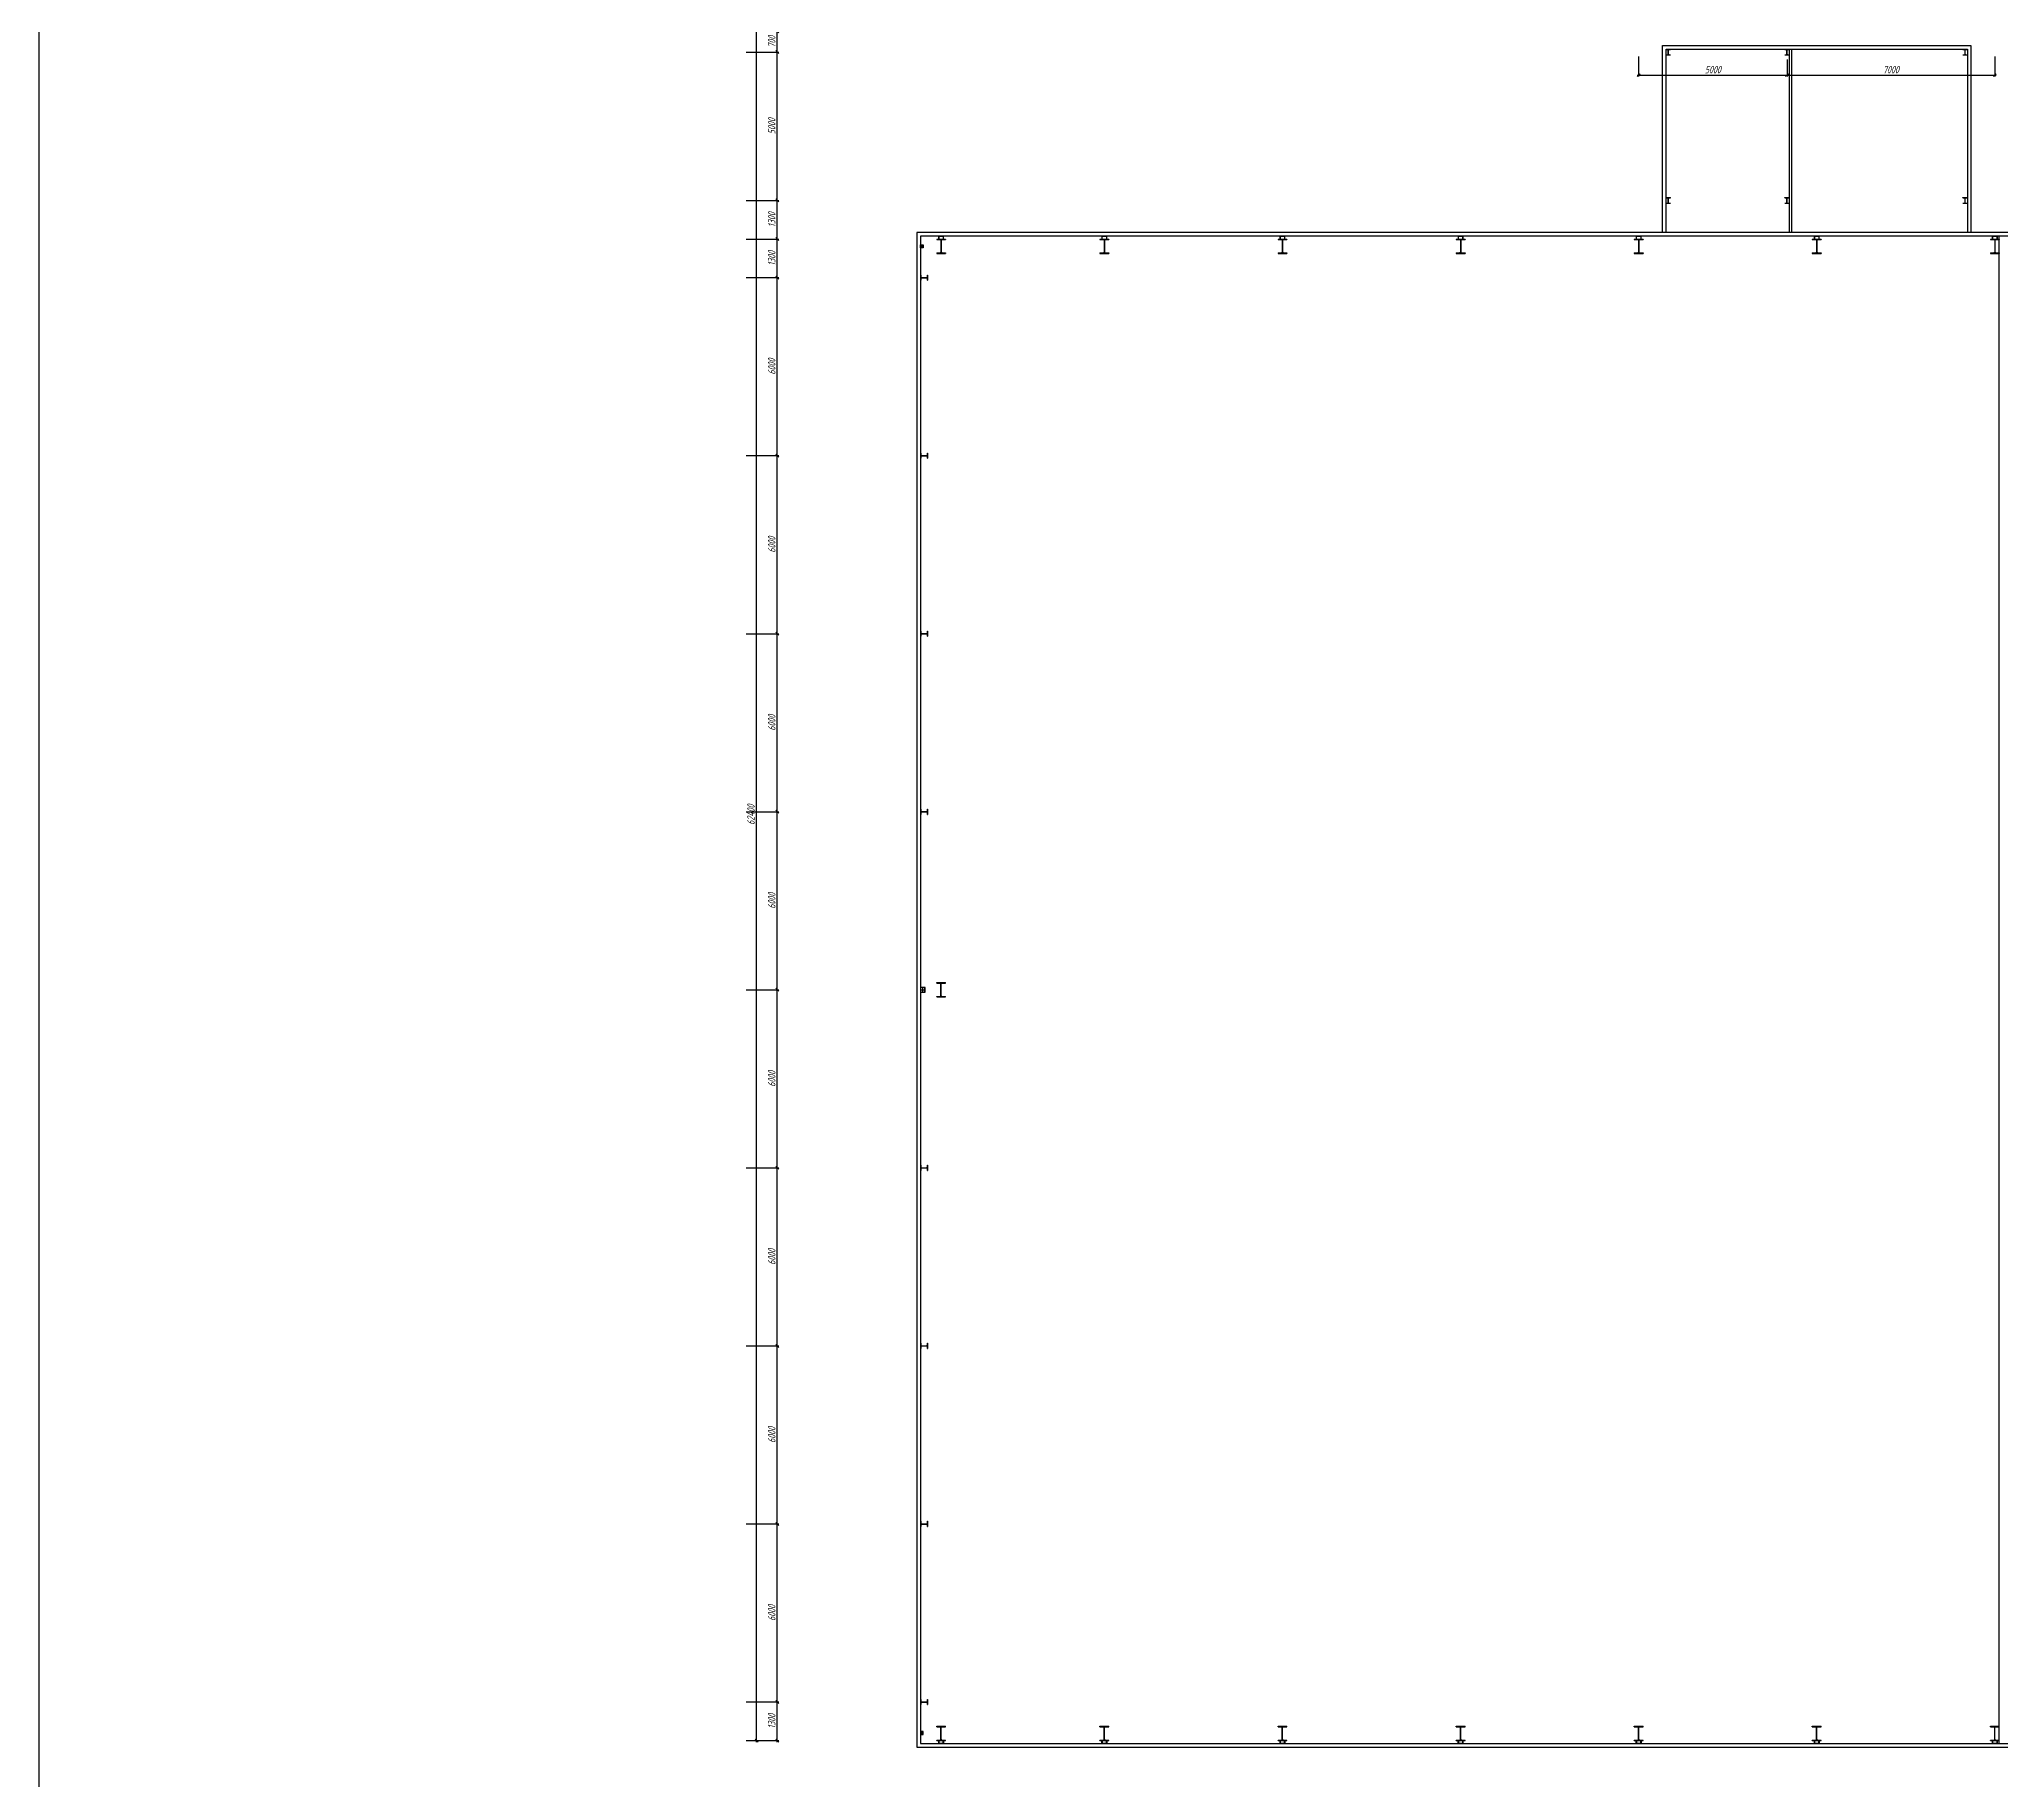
# Model space of a CAD drawing. Header units: millimetres. Extents: x -138350 to 909539, y -253833 to 111767.
# Drawn here: x -138350 to -72265, y -77127 to -18472 of the extents above; entities that cross this region are included whole.
import ezdxf

# ---------------------------------------------------------------- set-up
doc = ezdxf.new("R2010")
doc.units = ezdxf.units.MM
doc.linetypes.add('GOST2.303 5', pattern=[24, 20, -1.5, 1, -1.5])
doc.layers.add('03_Осевые', color=4, linetype='GOST2.303 5')
doc.layers.add('07_Непечатаемые', color=2, linetype='Continuous', plot=False)
for name, color, linetype, lineweight in [('_МКонстр', 7, 'Continuous', 30), ('_Оси', 90, 'Continuous', 13), ('_Размеры', 120, 'Continuous', 13), ('_Сендвичи', 230, 'Continuous', 30), ('выноска', 7, 'Continuous', 13), ('Нумерация 100мм', 91, 'Continuous', 30)]:
    doc.layers.add(name, color=color, linetype=linetype, lineweight=lineweight)
doc.styles.add('СПДС_размеры', font='spdswin.shx', dxfattribs={"width": 0.8, "oblique": 15})
doc.dimstyles.new('СПДС', dxfattribs={"dimtxt": 2.5, "dimasz": 1, "dimexe": 0.5, "dimexo": 1.5, "dimtad": 1, "dimdec": 0, "dimtxsty": 'СПДС_размеры', "dimblk": 'OBLIQUE', "dimcen": 2.5, "dimdle": 0.5, "dimadec": 8, "dimazin": 0, "dimtfac": 1, "dimtdec": 0, "dimtix": 1, "dimtmove": 0, "dimatfit": 3, "dimfxl": 1, "dimarcsym": 0})

# ---------------------------------------------------------------- blocks, each defined once
blk = doc.blocks.new('_Oblique')
at = {"layer": 'выноска', "color": 0, "lineweight": -2}
blk.add_line((-0.5, -0.5), (0.5, 0.5), dxfattribs=at)
blk = doc.blocks.new('*D248')
at = {"layer": '_Оси', "color": 0, "lineweight": -2, "transparency": 16777216}
for p, q in [((-114534, -13405), (-114134, -13405)), ((-114184, -75855), (-114184, -13355)), ((-114534, -75805), (-114134, -75805))]:
    blk.add_line(p, q, dxfattribs=at)
at = {"layer": 'Defpoints', "color": 0, "transparency": 16777216}
for p in [(-114684, -13405), (-114184, -13405), (-114684, -75805)]:
    blk.add_point(p, dxfattribs=at)
at = {"layer": '_Оси', "color": 0, "lineweight": -2, "transparency": 16777216, "xscale": 100, "yscale": 100, "zscale": 100}
for p, rotation in [((-114184, -13405), 90), ((-114184, -75805), 270)]:
    blk.add_blockref('_Oblique', p, dxfattribs=dict(at, rotation=rotation))
at = {"layer": '_Оси', "color": 0, "lineweight": 25, "transparency": 16777216, "insert": (-114371.5, -44605), "char_height": 250, "attachment_point": 5, "rotation": 90, "style": 'СПДС_размеры'}
blk.add_mtext('62400', dxfattribs=at)
blk = doc.blocks.new('*D249')
at = {"layer": '_Оси', "color": 0, "lineweight": -2, "transparency": 16777216}
for p, q in [((-114534, -74505), (-113434, -74505)), ((-113484, -75855), (-113484, -74455)), ((-114534, -75805), (-113434, -75805))]:
    blk.add_line(p, q, dxfattribs=at)
at = {"layer": 'Defpoints', "color": 0, "transparency": 16777216}
for p in [(-114684, -74505), (-113484, -74505), (-114684, -75805)]:
    blk.add_point(p, dxfattribs=at)
at = {"layer": '_Оси', "color": 0, "lineweight": -2, "transparency": 16777216, "xscale": 100, "yscale": 100, "zscale": 100}
for p, rotation in [((-113484, -74505), 90), ((-113484, -75805), 270)]:
    blk.add_blockref('_Oblique', p, dxfattribs=dict(at, rotation=rotation))
at = {"layer": '_Оси', "color": 0, "lineweight": 25, "transparency": 16777216, "insert": (-113671.5, -75155), "char_height": 250, "attachment_point": 5, "rotation": 90, "style": 'СПДС_размеры'}
blk.add_mtext('1300', dxfattribs=at)
blk = doc.blocks.new('*D250')
at = {"layer": '_Оси', "color": 0, "lineweight": -2, "transparency": 16777216}
for p, q in [((-114534, -68505), (-113434, -68505)), ((-113484, -74555), (-113484, -68455)), ((-114534, -74505), (-113434, -74505))]:
    blk.add_line(p, q, dxfattribs=at)
at = {"layer": 'Defpoints', "color": 0, "transparency": 16777216}
for p in [(-114684, -68505), (-113484, -68505), (-114684, -74505)]:
    blk.add_point(p, dxfattribs=at)
at = {"layer": '_Оси', "color": 0, "lineweight": -2, "transparency": 16777216, "xscale": 100, "yscale": 100, "zscale": 100}
for p, rotation in [((-113484, -68505), 90), ((-113484, -74505), 270)]:
    blk.add_blockref('_Oblique', p, dxfattribs=dict(at, rotation=rotation))
at = {"layer": '_Оси', "color": 0, "lineweight": 25, "transparency": 16777216, "insert": (-113671.5, -71505), "char_height": 250, "attachment_point": 5, "rotation": 90, "style": 'СПДС_размеры'}
blk.add_mtext('6000', dxfattribs=at)
blk = doc.blocks.new('*D251')
at = {"layer": '_Оси', "color": 0, "lineweight": -2, "transparency": 16777216}
for p, q in [((-114534, -62505), (-113434, -62505)), ((-113484, -68555), (-113484, -62455)), ((-114534, -68505), (-113434, -68505))]:
    blk.add_line(p, q, dxfattribs=at)
at = {"layer": 'Defpoints', "color": 0, "transparency": 16777216}
for p in [(-114684, -62505), (-113484, -62505), (-114684, -68505)]:
    blk.add_point(p, dxfattribs=at)
at = {"layer": '_Оси', "color": 0, "lineweight": -2, "transparency": 16777216, "xscale": 100, "yscale": 100, "zscale": 100}
for p, rotation in [((-113484, -62505), 90), ((-113484, -68505), 270)]:
    blk.add_blockref('_Oblique', p, dxfattribs=dict(at, rotation=rotation))
at = {"layer": '_Оси', "color": 0, "lineweight": 25, "transparency": 16777216, "insert": (-113671.5, -65505), "char_height": 250, "attachment_point": 5, "rotation": 90, "style": 'СПДС_размеры'}
blk.add_mtext('6000', dxfattribs=at)
blk = doc.blocks.new('*D252')
at = {"layer": '_Оси', "color": 0, "lineweight": -2, "transparency": 16777216}
for p, q in [((-114534, -56505), (-113434, -56505)), ((-113484, -62555), (-113484, -56455)), ((-114534, -62505), (-113434, -62505))]:
    blk.add_line(p, q, dxfattribs=at)
at = {"layer": 'Defpoints', "color": 0, "transparency": 16777216}
for p in [(-114684, -56505), (-113484, -56505), (-114684, -62505)]:
    blk.add_point(p, dxfattribs=at)
at = {"layer": '_Оси', "color": 0, "lineweight": -2, "transparency": 16777216, "xscale": 100, "yscale": 100, "zscale": 100}
for p, rotation in [((-113484, -56505), 90), ((-113484, -62505), 270)]:
    blk.add_blockref('_Oblique', p, dxfattribs=dict(at, rotation=rotation))
at = {"layer": '_Оси', "color": 0, "lineweight": 25, "transparency": 16777216, "insert": (-113671.5, -59505), "char_height": 250, "attachment_point": 5, "rotation": 90, "style": 'СПДС_размеры'}
blk.add_mtext('6000', dxfattribs=at)
blk = doc.blocks.new('*D253')
at = {"layer": '_Оси', "color": 0, "lineweight": -2, "transparency": 16777216}
for p, q in [((-114534, -50505), (-113434, -50505)), ((-113484, -56555), (-113484, -50455)), ((-114534, -56505), (-113434, -56505))]:
    blk.add_line(p, q, dxfattribs=at)
at = {"layer": 'Defpoints', "color": 0, "transparency": 16777216}
for p in [(-114684, -50505), (-113484, -50505), (-114684, -56505)]:
    blk.add_point(p, dxfattribs=at)
at = {"layer": '_Оси', "color": 0, "lineweight": -2, "transparency": 16777216, "xscale": 100, "yscale": 100, "zscale": 100}
for p, rotation in [((-113484, -50505), 90), ((-113484, -56505), 270)]:
    blk.add_blockref('_Oblique', p, dxfattribs=dict(at, rotation=rotation))
at = {"layer": '_Оси', "color": 0, "lineweight": 25, "transparency": 16777216, "insert": (-113671.5, -53505), "char_height": 250, "attachment_point": 5, "rotation": 90, "style": 'СПДС_размеры'}
blk.add_mtext('6000', dxfattribs=at)
blk = doc.blocks.new('*D254')
at = {"layer": '_Оси', "color": 0, "lineweight": -2, "transparency": 16777216}
for p, q in [((-114534, -44505), (-113434, -44505)), ((-113484, -50555), (-113484, -44455)), ((-114534, -50505), (-113434, -50505))]:
    blk.add_line(p, q, dxfattribs=at)
at = {"layer": 'Defpoints', "color": 0, "transparency": 16777216}
for p in [(-114684, -44505), (-113484, -44505), (-114684, -50505)]:
    blk.add_point(p, dxfattribs=at)
at = {"layer": '_Оси', "color": 0, "lineweight": -2, "transparency": 16777216, "xscale": 100, "yscale": 100, "zscale": 100}
for p, rotation in [((-113484, -44505), 90), ((-113484, -50505), 270)]:
    blk.add_blockref('_Oblique', p, dxfattribs=dict(at, rotation=rotation))
at = {"layer": '_Оси', "color": 0, "lineweight": 25, "transparency": 16777216, "insert": (-113671.5, -47505), "char_height": 250, "attachment_point": 5, "rotation": 90, "style": 'СПДС_размеры'}
blk.add_mtext('6000', dxfattribs=at)
blk = doc.blocks.new('*D255')
at = {"layer": '_Оси', "color": 0, "lineweight": -2, "transparency": 16777216}
for p, q in [((-114534, -38505), (-113434, -38505)), ((-113484, -44555), (-113484, -38455)), ((-114534, -44505), (-113434, -44505))]:
    blk.add_line(p, q, dxfattribs=at)
at = {"layer": 'Defpoints', "color": 0, "transparency": 16777216}
for p in [(-114684, -38505), (-113484, -38505), (-114684, -44505)]:
    blk.add_point(p, dxfattribs=at)
at = {"layer": '_Оси', "color": 0, "lineweight": -2, "transparency": 16777216, "xscale": 100, "yscale": 100, "zscale": 100}
for p, rotation in [((-113484, -38505), 90), ((-113484, -44505), 270)]:
    blk.add_blockref('_Oblique', p, dxfattribs=dict(at, rotation=rotation))
at = {"layer": '_Оси', "color": 0, "lineweight": 25, "transparency": 16777216, "insert": (-113671.5, -41505), "char_height": 250, "attachment_point": 5, "rotation": 90, "style": 'СПДС_размеры'}
blk.add_mtext('6000', dxfattribs=at)
blk = doc.blocks.new('*D256')
at = {"layer": '_Оси', "color": 0, "lineweight": -2, "transparency": 16777216}
for p, q in [((-114534, -32505), (-113434, -32505)), ((-113484, -38555), (-113484, -32455)), ((-114534, -38505), (-113434, -38505))]:
    blk.add_line(p, q, dxfattribs=at)
at = {"layer": 'Defpoints', "color": 0, "transparency": 16777216}
for p in [(-114684, -32505), (-113484, -32505), (-114684, -38505)]:
    blk.add_point(p, dxfattribs=at)
at = {"layer": '_Оси', "color": 0, "lineweight": -2, "transparency": 16777216, "xscale": 100, "yscale": 100, "zscale": 100}
for p, rotation in [((-113484, -32505), 90), ((-113484, -38505), 270)]:
    blk.add_blockref('_Oblique', p, dxfattribs=dict(at, rotation=rotation))
at = {"layer": '_Оси', "color": 0, "lineweight": 25, "transparency": 16777216, "insert": (-113671.5, -35505), "char_height": 250, "attachment_point": 5, "rotation": 90, "style": 'СПДС_размеры'}
blk.add_mtext('6000', dxfattribs=at)
blk = doc.blocks.new('*D257')
at = {"layer": '_Оси', "color": 0, "lineweight": -2, "transparency": 16777216}
for p, q in [((-114534, -25205), (-113434, -25205)), ((-113484, -26555), (-113484, -25155)), ((-114534, -26505), (-113434, -26505))]:
    blk.add_line(p, q, dxfattribs=at)
at = {"layer": 'Defpoints', "color": 0, "transparency": 16777216}
for p in [(-114684, -25205), (-113484, -25205), (-114684, -26505)]:
    blk.add_point(p, dxfattribs=at)
at = {"layer": '_Оси', "color": 0, "lineweight": -2, "transparency": 16777216, "xscale": 100, "yscale": 100, "zscale": 100}
for p, rotation in [((-113484, -25205), 90), ((-113484, -26505), 270)]:
    blk.add_blockref('_Oblique', p, dxfattribs=dict(at, rotation=rotation))
at = {"layer": '_Оси', "color": 0, "lineweight": 25, "transparency": 16777216, "insert": (-113671.5, -25855), "char_height": 250, "attachment_point": 5, "rotation": 90, "style": 'СПДС_размеры'}
blk.add_mtext('1300', dxfattribs=at)
blk = doc.blocks.new('*D258')
at = {"layer": '_Оси', "color": 0, "lineweight": -2, "transparency": 16777216}
for p, q in [((-114534, -23905), (-113434, -23905)), ((-113484, -25255), (-113484, -23855)), ((-114534, -25205), (-113434, -25205))]:
    blk.add_line(p, q, dxfattribs=at)
at = {"layer": 'Defpoints', "color": 0, "transparency": 16777216}
for p in [(-114684, -23905), (-113484, -23905), (-114684, -25205)]:
    blk.add_point(p, dxfattribs=at)
at = {"layer": '_Оси', "color": 0, "lineweight": -2, "transparency": 16777216, "xscale": 100, "yscale": 100, "zscale": 100}
for p, rotation in [((-113484, -23905), 90), ((-113484, -25205), 270)]:
    blk.add_blockref('_Oblique', p, dxfattribs=dict(at, rotation=rotation))
at = {"layer": '_Оси', "color": 0, "lineweight": 25, "transparency": 16777216, "insert": (-113671.5, -24555), "char_height": 250, "attachment_point": 5, "rotation": 90, "style": 'СПДС_размеры'}
blk.add_mtext('1300', dxfattribs=at)
blk = doc.blocks.new('*D259')
at = {"layer": '_Оси', "color": 0, "lineweight": -2, "transparency": 16777216}
for p, q in [((-114534, -26505), (-113434, -26505)), ((-113484, -32555), (-113484, -26455)), ((-114534, -32505), (-113434, -32505))]:
    blk.add_line(p, q, dxfattribs=at)
at = {"layer": 'Defpoints', "color": 0, "transparency": 16777216}
for p in [(-114684, -26505), (-113484, -26505), (-114684, -32505)]:
    blk.add_point(p, dxfattribs=at)
at = {"layer": '_Оси', "color": 0, "lineweight": -2, "transparency": 16777216, "xscale": 100, "yscale": 100, "zscale": 100}
for p, rotation in [((-113484, -26505), 90), ((-113484, -32505), 270)]:
    blk.add_blockref('_Oblique', p, dxfattribs=dict(at, rotation=rotation))
at = {"layer": '_Оси', "color": 0, "lineweight": 25, "transparency": 16777216, "insert": (-113671.5, -29505), "char_height": 250, "attachment_point": 5, "rotation": 90, "style": 'СПДС_размеры'}
blk.add_mtext('6000', dxfattribs=at)
blk = doc.blocks.new('*D260')
at = {"layer": '_Оси', "color": 0, "lineweight": -2, "transparency": 16777216}
for p, q in [((-114534, -18905), (-113434, -18905)), ((-113484, -23955), (-113484, -18855)), ((-114534, -23905), (-113434, -23905))]:
    blk.add_line(p, q, dxfattribs=at)
at = {"layer": 'Defpoints', "color": 0, "transparency": 16777216}
for p in [(-114684, -18905), (-113484, -18905), (-114684, -23905)]:
    blk.add_point(p, dxfattribs=at)
at = {"layer": '_Оси', "color": 0, "lineweight": -2, "transparency": 16777216, "xscale": 100, "yscale": 100, "zscale": 100}
for p, rotation in [((-113484, -18905), 90), ((-113484, -23905), 270)]:
    blk.add_blockref('_Oblique', p, dxfattribs=dict(at, rotation=rotation))
at = {"layer": '_Оси', "color": 0, "lineweight": 25, "transparency": 16777216, "insert": (-113671.5, -21405), "char_height": 250, "attachment_point": 5, "rotation": 90, "style": 'СПДС_размеры'}
blk.add_mtext('5000', dxfattribs=at)
blk = doc.blocks.new('*D261')
at = {"layer": '_Оси', "color": 0, "lineweight": -2, "transparency": 16777216}
for p, q in [((-114534, -18205), (-113434, -18205)), ((-113484, -18955), (-113484, -18155)), ((-114534, -18905), (-113434, -18905))]:
    blk.add_line(p, q, dxfattribs=at)
at = {"layer": 'Defpoints', "color": 0, "transparency": 16777216}
for p in [(-114684, -18205), (-113484, -18205), (-114684, -18905)]:
    blk.add_point(p, dxfattribs=at)
at = {"layer": '_Оси', "color": 0, "lineweight": -2, "transparency": 16777216, "xscale": 100, "yscale": 100, "zscale": 100}
for p, rotation in [((-113484, -18205), 90), ((-113484, -18905), 270)]:
    blk.add_blockref('_Oblique', p, dxfattribs=dict(at, rotation=rotation))
at = {"layer": '_Оси', "color": 0, "lineweight": 25, "transparency": 16777216, "insert": (-113671.5, -18555), "char_height": 250, "attachment_point": 5, "rotation": 90, "style": 'СПДС_размеры'}
blk.add_mtext('700', dxfattribs=at)
blk = doc.blocks.new('*U192')
for p, q in [((-150, 482), (150, 482)), ((-150, 467), (-150, 482)), ((-150, 467), (-31.5, 467)), ((-150, 15), (-31.5, 15)), ((-150, 0), (-150, 15)), ((-150, 0), (150, 0)), ((-5.5, 41), (-5.5, 441)), ((5.5, 41), (5.5, 441)), ((31.5, 467), (150, 467)), ((31.5, 15), (150, 15)), ((150, 467), (150, 482)), ((150, 0), (150, 15))]:
    blk.add_line(p, q)
for centre, start, end in [((-31.5, 441), 0, 90), ((-31.5, 41), 270, 360), ((31.5, 441), 90, 180), ((31.5, 41), 180, 270)]:
    blk.add_arc(centre, 26, start, end)
at = {"layer": '03_Осевые'}
for p, q in [((-5.5, 241), (5.5, 241)), ((0, 0), (0, 482))]:
    blk.add_line(p, q, dxfattribs=at)
at = {"layer": '07_Непечатаемые'}
for p, q in [((-75, 0), (-75, 15)), ((-2.75, 392), (2.75, 392)), ((-2.75, 90), (2.75, 90)), ((75, 0), (75, 15))]:
    blk.add_line(p, q, dxfattribs=at)
blk = doc.blocks.new('*U263')
for p, q in [((-87.5, 244), (87.5, 244)), ((-87.5, 233), (-87.5, 244)), ((-87.5, 233), (-19.5, 233)), ((-87.5, 11), (-19.5, 11)), ((-87.5, 0), (-87.5, 11)), ((-87.5, 0), (87.5, 0)), ((-3.5, 27), (-3.5, 217)), ((3.5, 27), (3.5, 217)), ((19.5, 233), (87.5, 233)), ((19.5, 11), (87.5, 11)), ((87.5, 233), (87.5, 244)), ((87.5, 0), (87.5, 11))]:
    blk.add_line(p, q)
for centre, start, end in [((-19.5, 217), 360, 450), ((-19.5, 27), 270, 360), ((19.5, 217), 90, 180), ((19.5, 27), 180, 270)]:
    blk.add_arc(centre, 16, start, end)
at = {"layer": '03_Осевые'}
for p, q in [((-3.5, 122), (3.5, 122)), ((0, 0), (0, 244))]:
    blk.add_line(p, q, dxfattribs=at)
at = {"layer": '07_Непечатаемые'}
for p, q in [((-50, 0), (-50, 11)), ((-2.75, 184), (2.75, 184)), ((-2.75, 60), (2.75, 60)), ((50, 0), (50, 11))]:
    blk.add_line(p, q, dxfattribs=at)
blk = doc.blocks.new('*U264')
for points in [[(-42, -50), (42, -50, 0.414214), (50, -42), (50, 42, 0.414214), (42, 50), (-42, 50, 0.414214), (-50, 42), (-50, -42, 0.414214)], [(-42, -46), (42, -46, 0.414214), (46, -42), (46, 42, 0.414214), (42, 46), (-42, 46, 0.414214), (-46, 42), (-46, -42, 0.414214)]]:
    blk.add_lwpolyline(points, format="xyb", close=True)
at = {"layer": '03_Осевые'}
for p, q in [((0, -50), (0, 50)), ((-50, 0), (50, 0))]:
    blk.add_line(p, q, dxfattribs=at)
blk = doc.blocks.new('*U265')
for points in [[(-70, -80), (70, -80, 0.414214), (80, -70), (80, 70, 0.414214), (70, 80), (-70, 80, 0.414214), (-80, 70), (-80, -70, 0.414214)], [(-70, -75), (70, -75, 0.414214), (75, -70), (75, 70, 0.414214), (70, 75), (-70, 75, 0.414214), (-75, 70), (-75, -70, 0.414214)]]:
    blk.add_lwpolyline(points, format="xyb", close=True)
at = {"layer": '03_Осевые'}
for p, q in [((-80, 0), (80, 0)), ((0, -80), (0, 80))]:
    blk.add_line(p, q, dxfattribs=at)
blk = doc.blocks.new('*U266')
for p, q in [((-75, 194), (75, 194)), ((-75, 185), (-75, 194)), ((-75, 185), (-16, 185)), ((-75, 9), (-16, 9)), ((-75, 0), (-75, 9)), ((-75, 0), (75, 0)), ((-3, 22), (-3, 172)), ((3, 22), (3, 172)), ((16, 185), (75, 185)), ((16, 9), (75, 9)), ((75, 185), (75, 194)), ((75, 0), (75, 9))]:
    blk.add_line(p, q)
for centre, start, end in [((-16, 172), 0, 90), ((-16, 22), 270, 360), ((16, 172), 90, 180), ((16, 22), 180, 270)]:
    blk.add_arc(centre, 13, start, end)
at = {"layer": '03_Осевые'}
for p, q in [((-3, 97), (3, 97)), ((0, 0), (0, 194))]:
    blk.add_line(p, q, dxfattribs=at)
at = {"layer": '07_Непечатаемые'}
for p, q in [((-40, 0), (-40, 9)), ((-2.75, 144), (2.75, 144)), ((-2.75, 50), (2.75, 50)), ((40, 0), (40, 9))]:
    blk.add_line(p, q, dxfattribs=at)
blk = doc.blocks.new('*D267')
at = {"layer": '_Размеры', "color": 0, "lineweight": -2, "ltscale": 100, "transparency": 16777216}
for p, q in [((-84465, -19055), (-84465, -19733)), ((-79465, -19152), (-79465, -19733)), ((-84515, -19683), (-79415, -19683))]:
    blk.add_line(p, q, dxfattribs=at)
at = {"layer": 'Defpoints', "color": 0, "ltscale": 100, "transparency": 16777216}
for p in [(-84465, -18905), (-79465, -19002), (-79465, -19683)]:
    blk.add_point(p, dxfattribs=at)
at = {"layer": '_Размеры', "color": 0, "lineweight": -2, "ltscale": 100, "transparency": 16777216, "xscale": 100, "yscale": 100, "zscale": 100, "rotation": 180}
blk.add_blockref('_Oblique', (-84465, -19683), dxfattribs=at)
at = {"layer": '_Размеры', "color": 0, "lineweight": -2, "ltscale": 100, "transparency": 16777216, "xscale": 100, "yscale": 100, "zscale": 100}
blk.add_blockref('_Oblique', (-79465, -19683), dxfattribs=at)
at = {"layer": '_Размеры', "color": 0, "ltscale": 100, "transparency": 16777216, "insert": (-81965, -19495.5), "char_height": 250, "attachment_point": 5, "style": 'СПДС_размеры'}
blk.add_mtext('5000', dxfattribs=at)
blk = doc.blocks.new('*D268')
at = {"layer": '_Размеры', "color": 0, "lineweight": -2, "ltscale": 100, "transparency": 16777216}
for p, q in [((-79465, -19152), (-79465, -19733)), ((-72465, -19055), (-72465, -19733)), ((-79515, -19683), (-72415, -19683))]:
    blk.add_line(p, q, dxfattribs=at)
at = {"layer": 'Defpoints', "color": 0, "ltscale": 100, "transparency": 16777216}
for p in [(-79465, -19002), (-72465, -18905), (-72465, -19683)]:
    blk.add_point(p, dxfattribs=at)
at = {"layer": '_Размеры', "color": 0, "lineweight": -2, "ltscale": 100, "transparency": 16777216, "xscale": 100, "yscale": 100, "zscale": 100, "rotation": 180}
blk.add_blockref('_Oblique', (-79465, -19683), dxfattribs=at)
at = {"layer": '_Размеры', "color": 0, "lineweight": -2, "ltscale": 100, "transparency": 16777216, "xscale": 100, "yscale": 100, "zscale": 100}
blk.add_blockref('_Oblique', (-72465, -19683), dxfattribs=at)
at = {"layer": '_Размеры', "color": 0, "ltscale": 100, "transparency": 16777216, "insert": (-75965, -19495.5), "char_height": 250, "attachment_point": 5, "style": 'СПДС_размеры'}
blk.add_mtext('7000', dxfattribs=at)

msp = doc.modelspace()

# ---------------------------------------------------------------- linework, layer by layer
at = {"layer": '_МКонстр', "ltscale": 100}
for points in [[(-107885, -25205), (-107885, -25105), (-108045, -25105), (-108045, -25205), (-108039, -25205), (-108039, -25111), (-107891, -25111), (-107891, -25205)], [(-102385, -25205), (-102385, -25105), (-102545, -25105), (-102545, -25205), (-102539, -25205), (-102539, -25111), (-102391, -25111), (-102391, -25205)], [(-96385, -25205), (-96385, -25105), (-96545, -25105), (-96545, -25205), (-96539, -25205), (-96539, -25111), (-96391, -25111), (-96391, -25205)], [(-90385, -25205), (-90385, -25105), (-90545, -25105), (-90545, -25205), (-90539, -25205), (-90539, -25111), (-90391, -25111), (-90391, -25205)], [(-84385, -25205), (-84385, -25105), (-84545, -25105), (-84545, -25205), (-84539, -25205), (-84539, -25111), (-84391, -25111), (-84391, -25205)], [(-78385, -25205), (-78385, -25105), (-78545, -25105), (-78545, -25205), (-78539, -25205), (-78539, -25111), (-78391, -25111), (-78391, -25205)], [(-72385, -25205), (-72385, -25105), (-72545, -25105), (-72545, -25205), (-72539, -25205), (-72539, -25111), (-72391, -25111), (-72391, -25205)], [(-107885, -75805), (-107885, -75905), (-108045, -75905), (-108045, -75805), (-108039, -75805), (-108039, -75899), (-107891, -75899), (-107891, -75805)], [(-102385, -75805), (-102385, -75905), (-102545, -75905), (-102545, -75805), (-102539, -75805), (-102539, -75899), (-102391, -75899), (-102391, -75805)], [(-96385, -75805), (-96385, -75905), (-96545, -75905), (-96545, -75805), (-96539, -75805), (-96539, -75899), (-96391, -75899), (-96391, -75805)], [(-90385, -75805), (-90385, -75905), (-90545, -75905), (-90545, -75805), (-90539, -75805), (-90539, -75899), (-90391, -75899), (-90391, -75805)], [(-84385, -75805), (-84385, -75905), (-84545, -75905), (-84545, -75805), (-84539, -75805), (-84539, -75899), (-84391, -75899), (-84391, -75805)], [(-78385, -75805), (-78385, -75905), (-78545, -75905), (-78545, -75805), (-78539, -75805), (-78539, -75899), (-78391, -75899), (-78391, -75805)], [(-72385, -75805), (-72385, -75905), (-72545, -75905), (-72545, -75805), (-72539, -75805), (-72539, -75899), (-72391, -75899), (-72391, -75805)]]:
    msp.add_lwpolyline(points, close=True, dxfattribs=at)
at = {"layer": '_Сендвичи', "color": 3, "ltscale": 100}
for p, q in [((-79390, -18808), (-79390, -24985)), ((-79310, -18808), (-79310, -24985))]:
    msp.add_line(p, q, dxfattribs=at)
at = {"layer": '_Сендвичи', "color": 2, "ltscale": 100}
msp.add_line((-72315, -75905), (-72315, -25105), dxfattribs=at)
at = {"layer": '_Сендвичи', "color": 4, "ltscale": 100}
for points in [[(-83660, -24985), (-83660, -18688), (-73270, -18688), (-73270, -24985)], [(-83540, -24985), (-83540, -18808), (-73390, -18808), (-73390, -24985)]]:
    msp.add_lwpolyline(points, dxfattribs=at)
at = {"layer": '_Сендвичи', "ltscale": 100}
for points in [[(83855, -24985), (-108785, -24985), (-108785, -76025), (83855, -76025)], [(83735, -25105), (-108665, -25105), (-108665, -75905), (83735, -75905)]]:
    msp.add_lwpolyline(points, close=True, dxfattribs=at)
at = {"layer": 'Нумерация 100мм', "ltscale": 100}
msp.add_lwpolyline([(-138350, 111767), (909539, 111767), (909539, -253833), (-138350, -253833)], close=True, dxfattribs=at)

# ---------------------------------------------------------------- block references
for name, p in [('*U266', (-83465, -19002)), ('*U266', (-79465, -19002)), ('*U266', (-73465, -19002)), ('*U266', (-83465, -24002)), ('*U266', (-79465, -24002)), ('*U266', (-73465, -24002)), ('*U265', (-108585, -50505)), ('*U264', (-108615, -75555))]:
    msp.add_blockref(name, p)
at = {"xscale": -1, "rotation": 180}
msp.add_blockref('*U264', (-108615, -25455), dxfattribs=at)
at = {"rotation": 270}
for p in [(-108665, -26505), (-108665, -32505), (-108665, -38505), (-108665, -44505), (-108665, -56505), (-108665, -62505), (-108665, -68505), (-108665, -74505)]:
    msp.add_blockref('*U263', p, dxfattribs=at)
at = {"layer": '_МКонстр', "xscale": -1, "rotation": 180}
for p in [(-107965, -25205), (-102465, -25205), (-96465, -25205), (-90465, -25205), (-84465, -25205), (-78465, -25205), (-72465, -25205)]:
    msp.add_blockref('*U192', p, dxfattribs=at)
at = {"layer": '_МКонстр'}
for p in [(-107965, -50746), (-107965, -75805), (-102465, -75805), (-96465, -75805), (-90465, -75805), (-84465, -75805), (-78465, -75805), (-72465, -75805)]:
    msp.add_blockref('*U192', p, dxfattribs=at)

# ---------------------------------------------------------------- dimensions: what is measured, and where the dimension line sits
at = {"layer": '_Оси', "lineweight": 25}
for base, p1, p2, picture, middle in [((-114184, -13405), (-114684, -75805), (-114684, -13405), '*D248', (-114371.5, -44605)), ((-113484, -18205), (-114684, -18905), (-114684, -18205), '*D261', (-113671.5, -18555)), ((-113484, -18905), (-114684, -23905), (-114684, -18905), '*D260', (-113671.5, -21405)), ((-113484, -23905), (-114684, -25205), (-114684, -23905), '*D258', (-113671.5, -24555)), ((-113484, -25205), (-114684, -26505), (-114684, -25205), '*D257', (-113671.5, -25855)), ((-113484, -26505), (-114684, -32505), (-114684, -26505), '*D259', (-113671.5, -29505)), ((-113484, -32505), (-114684, -38505), (-114684, -32505), '*D256', (-113671.5, -35505)), ((-113484, -38505), (-114684, -44505), (-114684, -38505), '*D255', (-113671.5, -41505)), ((-113484, -44505), (-114684, -50505), (-114684, -44505), '*D254', (-113671.5, -47505)), ((-113484, -50505), (-114684, -56505), (-114684, -50505), '*D253', (-113671.5, -53505)), ((-113484, -56505), (-114684, -62505), (-114684, -56505), '*D252', (-113671.5, -59505)), ((-113484, -62505), (-114684, -68505), (-114684, -62505), '*D251', (-113671.5, -65505)), ((-113484, -68505), (-114684, -74505), (-114684, -68505), '*D250', (-113671.5, -71505)), ((-113484, -74505), (-114684, -75805), (-114684, -74505), '*D249', (-113671.5, -75155))]:
    dim = msp.add_linear_dim(base=base, p1=p1, p2=p2, angle=270, dimstyle='СПДС', override={"dimscale": 100}, dxfattribs=at)
    dim.commit()
    dim.dimension.update_dxf_attribs({"geometry": picture, "text_midpoint": middle})
at = {"layer": '_Размеры', "ltscale": 100}
for base, p1, p2, picture, middle in [((-79465, -19683), (-84465, -18905), (-79465, -19002), '*D267', (-81965, -19495.5)), ((-72465, -19683), (-79465, -19002), (-72465, -18905), '*D268', (-75965, -19495.5))]:
    dim = msp.add_linear_dim(base=base, p1=p1, p2=p2, dimstyle='СПДС', override={"dimscale": 100, "dimtix": 0, "dimtmove": 1}, dxfattribs=at)
    dim.commit()
    dim.dimension.update_dxf_attribs({"geometry": picture, "text_midpoint": middle})

doc.saveas('drawing.dxf')
